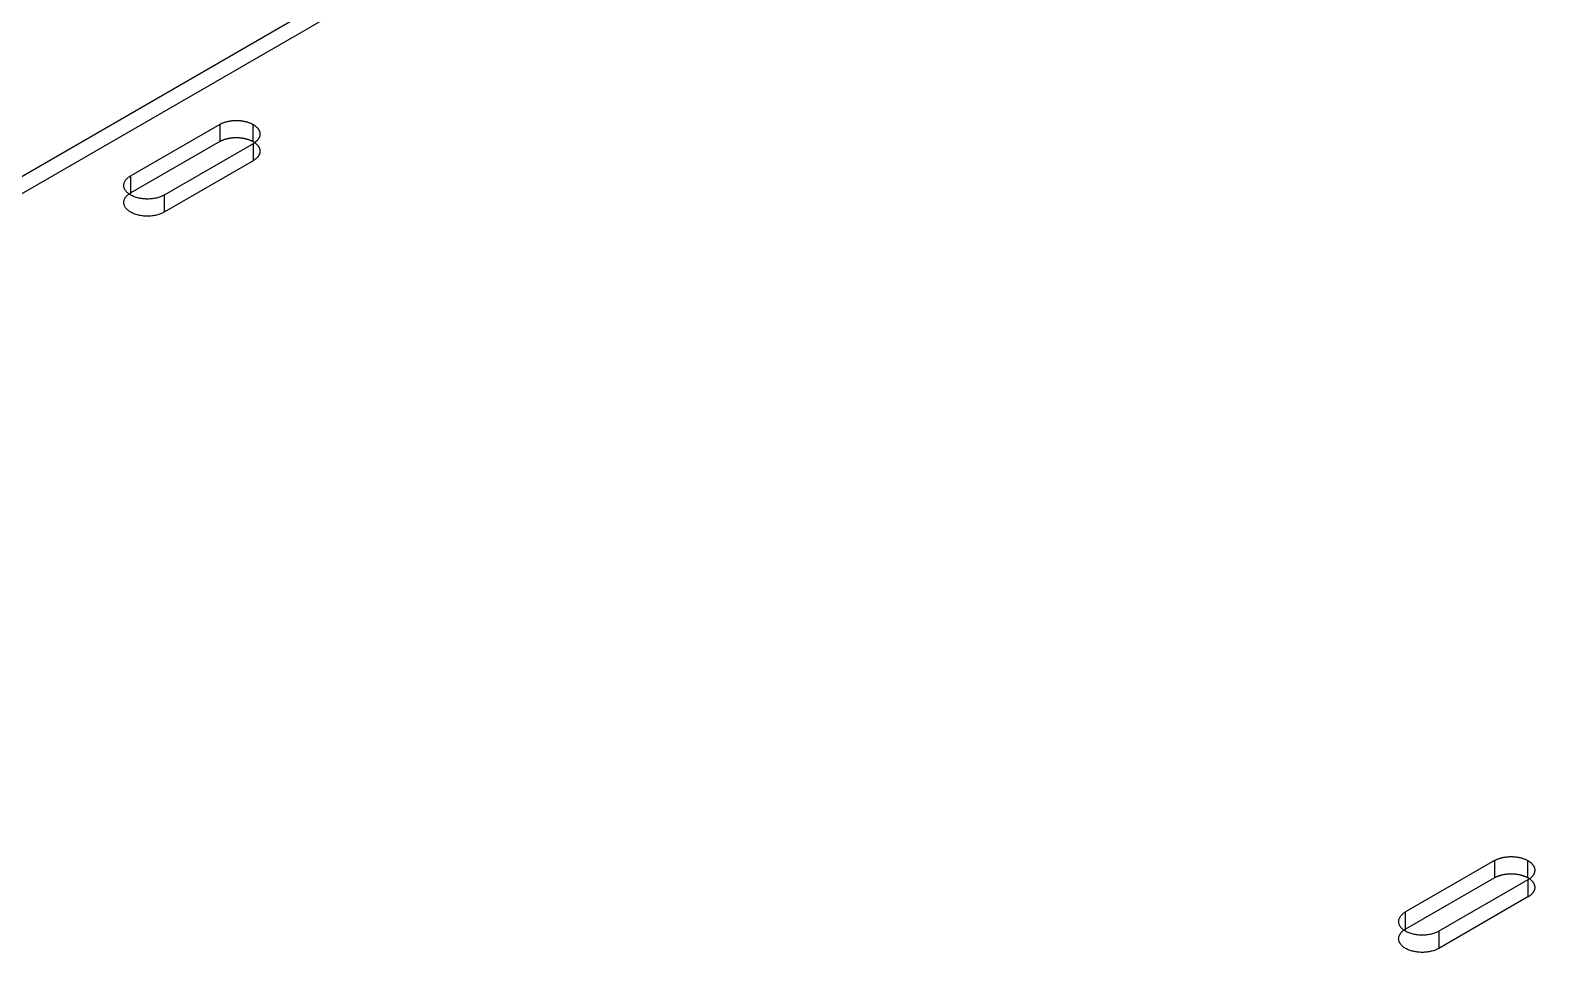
# Model space of a CAD drawing. Header units: inches. Extents: x 4 to 268, y 4 to 172.
# Drawn here: x 77.16 to 83.41, y 26.61 to 30.37 of the extents above; entities that cross this region are included whole.
import ezdxf

# ---------------------------------------------------------------- set-up
doc = ezdxf.new("R2010")
doc.units = ezdxf.units.IN
doc.header["$MEASUREMENT"] = 0

msp = doc.modelspace()

# ---------------------------------------------------------------- linework, layer by layer
at = {"layer": 'OUTLINE'}
for p, q in [((84.6686, 34.1264), (73.5428, 27.7028)), ((84.6686, 34.0566), (73.5428, 27.633)), ((77.9449, 29.9904), (77.9468, 29.9912)), ((77.9468, 29.9912), (77.9487, 29.992)), ((77.9487, 29.992), (77.9507, 29.9927)), ((77.9507, 29.9927), (77.9527, 29.9935)), ((77.9527, 29.9935), (77.9548, 29.9941)), ((77.9548, 29.9941), (77.9568, 29.9948)), ((77.9568, 29.9948), (77.9589, 29.9954)), ((77.9589, 29.9954), (77.9611, 29.996)), ((77.9611, 29.996), (77.9632, 29.9966)), ((77.9632, 29.9966), (77.9654, 29.9971)), ((77.9654, 29.9971), (77.9676, 29.9976)), ((77.9676, 29.9976), (77.9698, 29.9981)), ((77.9698, 29.9981), (77.972, 29.9986)), ((77.972, 29.9986), (77.9743, 29.999)), ((77.9743, 29.999), (77.9765, 29.9993)), ((77.9765, 29.9993), (77.9788, 29.9997)), ((77.9788, 29.9997), (77.9811, 30)), ((77.9811, 30), (77.9834, 30.0003)), ((77.9834, 30.0003), (77.9857, 30.0005)), ((77.9857, 30.0005), (77.9881, 30.0008)), ((77.9881, 30.0008), (77.9904, 30.0009)), ((77.9904, 30.0009), (77.9928, 30.0011)), ((77.9928, 30.0011), (77.9951, 30.0012)), ((77.9951, 30.0012), (77.9975, 30.0013)), ((77.9975, 30.0013), (77.9998, 30.0013)), ((77.9998, 30.0013), (78.0022, 30.0014)), ((78.0022, 30.0014), (78.0046, 30.0013)), ((78.0046, 30.0013), (78.0069, 30.0013)), ((78.0069, 30.0013), (78.0093, 30.0012)), ((78.0093, 30.0012), (78.0116, 30.0011)), ((78.0116, 30.0011), (78.014, 30.0009)), ((78.014, 30.0009), (78.0163, 30.0008)), ((78.0163, 30.0008), (78.0186, 30.0005)), ((78.0186, 30.0005), (78.021, 30.0003)), ((78.021, 30.0003), (78.0233, 30)), ((78.0233, 30), (78.0256, 29.9997)), ((78.0256, 29.9997), (78.0278, 29.9993)), ((78.0278, 29.9993), (78.0301, 29.999)), ((78.0301, 29.999), (78.0324, 29.9986)), ((78.0324, 29.9986), (78.0346, 29.9981)), ((78.0346, 29.9981), (78.0368, 29.9976)), ((78.0368, 29.9976), (78.039, 29.9971)), ((78.039, 29.9971), (78.0412, 29.9966)), ((78.0412, 29.9966), (78.0433, 29.996)), ((78.0433, 29.996), (78.0454, 29.9954)), ((78.0454, 29.9954), (78.0475, 29.9948)), ((78.0475, 29.9948), (78.0496, 29.9941)), ((78.0496, 29.9941), (78.0516, 29.9935)), ((78.0516, 29.9935), (78.0537, 29.9927)), ((78.0537, 29.9927), (78.0556, 29.992)), ((78.0556, 29.992), (78.0576, 29.9912)), ((78.0576, 29.9912), (78.0595, 29.9904)), ((77.9342, 29.9851), (77.5714, 29.7756)), ((77.9342, 29.9851), (77.9359, 29.986)), ((77.9342, 29.9851), (77.9342, 29.9153)), ((77.9359, 29.986), (77.9376, 29.987)), ((77.9376, 29.987), (77.9394, 29.9879)), ((77.9394, 29.9879), (77.9412, 29.9887)), ((77.9412, 29.9887), (77.943, 29.9896)), ((77.943, 29.9896), (77.9449, 29.9904)), ((77.9676, 29.9278), (77.9698, 29.9283)), ((77.9698, 29.9283), (77.972, 29.9287)), ((77.972, 29.9287), (77.9743, 29.9291)), ((77.9743, 29.9291), (77.9765, 29.9295)), ((77.9765, 29.9295), (77.9788, 29.9299)), ((77.9788, 29.9299), (77.9811, 29.9302)), ((77.9811, 29.9302), (77.9834, 29.9305)), ((77.9834, 29.9305), (77.9857, 29.9307)), ((77.9857, 29.9307), (77.9881, 29.9309)), ((77.9881, 29.9309), (77.9904, 29.9311)), ((77.9904, 29.9311), (77.9928, 29.9313)), ((77.9928, 29.9313), (77.9951, 29.9314)), ((77.9951, 29.9314), (77.9975, 29.9315)), ((77.9975, 29.9315), (77.9998, 29.9315)), ((77.9998, 29.9315), (78.0022, 29.9315)), ((78.0022, 29.9315), (78.0046, 29.9315)), ((78.0046, 29.9315), (78.0069, 29.9315)), ((78.0069, 29.9315), (78.0093, 29.9314)), ((78.0093, 29.9314), (78.0116, 29.9313)), ((78.0116, 29.9313), (78.014, 29.9311)), ((78.014, 29.9311), (78.0163, 29.9309)), ((78.0163, 29.9309), (78.0186, 29.9307)), ((78.0186, 29.9307), (78.021, 29.9305)), ((78.021, 29.9305), (78.0233, 29.9302)), ((78.0233, 29.9302), (78.0256, 29.9299)), ((78.0256, 29.9299), (78.0278, 29.9295)), ((78.0278, 29.9295), (78.0301, 29.9291)), ((78.0301, 29.9291), (78.0324, 29.9287)), ((78.0324, 29.9287), (78.0346, 29.9283)), ((78.0346, 29.9283), (78.0368, 29.9278)), ((78.0595, 29.9904), (78.0614, 29.9896)), ((78.0614, 29.9896), (78.0632, 29.9887)), ((78.0632, 29.9887), (78.065, 29.9879)), ((78.065, 29.9879), (78.0668, 29.987)), ((78.0668, 29.987), (78.0685, 29.986)), ((78.0685, 29.986), (78.0702, 29.9851)), ((78.0702, 29.9153), (78.0702, 29.9851)), ((78.0702, 29.9851), (78.0719, 29.9841)), ((78.0719, 29.9841), (78.0735, 29.9831)), ((78.0735, 29.9831), (78.075, 29.9821)), ((78.075, 29.9821), (78.0766, 29.9811)), ((78.0766, 29.9811), (78.078, 29.98)), ((78.078, 29.98), (78.0795, 29.9789)), ((78.0795, 29.9789), (78.0808, 29.9778)), ((78.0808, 29.9778), (78.0822, 29.9767)), ((78.0822, 29.9767), (78.0835, 29.9755)), ((78.0835, 29.9755), (78.0847, 29.9744)), ((78.0847, 29.9744), (78.0859, 29.9732)), ((78.0859, 29.9732), (78.087, 29.972)), ((78.087, 29.972), (78.0881, 29.9708)), ((78.0881, 29.9708), (78.0892, 29.9696)), ((78.0892, 29.9696), (78.0901, 29.9683)), ((78.0901, 29.9683), (78.0911, 29.9671)), ((78.0911, 29.9671), (78.0919, 29.9658)), ((78.0919, 29.9658), (78.0928, 29.9645)), ((78.0928, 29.9645), (78.0935, 29.9632)), ((78.0935, 29.9284), (78.0928, 29.9271)), ((78.0935, 29.9632), (78.0942, 29.9619)), ((78.0942, 29.9297), (78.0935, 29.9284)), ((78.0942, 29.9619), (78.0949, 29.9606)), ((78.0949, 29.931), (78.0942, 29.9297)), ((78.0949, 29.9606), (78.0955, 29.9593)), ((78.0955, 29.9323), (78.0949, 29.931)), ((78.0955, 29.9593), (78.0961, 29.958)), ((78.0961, 29.9336), (78.0955, 29.9323)), ((78.0961, 29.958), (78.0965, 29.9566)), ((78.0965, 29.935), (78.0961, 29.9336)), ((78.0965, 29.9566), (78.097, 29.9553)), ((78.097, 29.9363), (78.0965, 29.935)), ((78.097, 29.9553), (78.0973, 29.954)), ((78.0973, 29.9377), (78.097, 29.9363)), ((78.0973, 29.954), (78.0977, 29.9526)), ((78.0977, 29.939), (78.0973, 29.9377)), ((78.0977, 29.9526), (78.0979, 29.9513)), ((78.0979, 29.9404), (78.0977, 29.939)), ((78.0979, 29.9513), (78.0981, 29.9499)), ((78.0981, 29.9417), (78.0979, 29.9404)), ((78.0981, 29.9499), (78.0983, 29.9485)), ((78.0983, 29.9431), (78.0981, 29.9417)), ((78.0983, 29.9485), (78.0984, 29.9472)), ((78.0984, 29.9445), (78.0983, 29.9431)), ((78.0984, 29.9472), (78.0984, 29.9458)), ((78.0984, 29.9458), (78.0984, 29.9445)), ((77.9342, 29.9153), (77.5714, 29.7058)), ((78.0702, 29.9065), (77.7074, 29.6971)), ((77.9342, 29.9153), (77.9359, 29.9162)), ((77.9359, 29.9162), (77.9376, 29.9171)), ((77.9376, 29.9171), (77.9394, 29.918)), ((77.9394, 29.918), (77.9412, 29.9189)), ((77.9412, 29.9189), (77.943, 29.9198)), ((77.943, 29.9198), (77.9449, 29.9206)), ((77.9449, 29.9206), (77.9468, 29.9214)), ((77.9468, 29.9214), (77.9487, 29.9222)), ((77.9487, 29.9222), (77.9507, 29.9229)), ((77.9507, 29.9229), (77.9527, 29.9236)), ((77.9527, 29.9236), (77.9548, 29.9243)), ((77.9548, 29.9243), (77.9568, 29.925)), ((77.9568, 29.925), (77.9589, 29.9256)), ((77.9589, 29.9256), (77.9611, 29.9262)), ((77.9611, 29.9262), (77.9632, 29.9268)), ((77.9632, 29.9268), (77.9654, 29.9273)), ((77.9654, 29.9273), (77.9676, 29.9278)), ((78.0368, 29.9278), (78.039, 29.9273)), ((78.039, 29.9273), (78.0412, 29.9268)), ((78.0412, 29.9268), (78.0433, 29.9262)), ((78.0433, 29.9262), (78.0454, 29.9256)), ((78.0454, 29.9256), (78.0475, 29.925)), ((78.0475, 29.925), (78.0496, 29.9243)), ((78.0496, 29.9243), (78.0516, 29.9236)), ((78.0516, 29.9236), (78.0537, 29.9229)), ((78.0537, 29.9229), (78.0556, 29.9222)), ((78.0556, 29.9222), (78.0576, 29.9214)), ((78.0576, 29.9214), (78.0595, 29.9206)), ((78.0595, 29.9206), (78.0614, 29.9198)), ((78.0614, 29.9198), (78.0632, 29.9189)), ((78.0632, 29.9189), (78.065, 29.918)), ((78.065, 29.918), (78.0668, 29.9171)), ((78.0668, 29.9171), (78.0685, 29.9162)), ((78.0685, 29.9162), (78.0702, 29.9153)), ((78.0702, 29.9153), (78.0719, 29.9143)), ((78.0719, 29.9075), (78.0702, 29.9065)), ((78.0702, 29.9065), (78.0702, 29.8367)), ((78.0719, 29.9143), (78.0735, 29.9133)), ((78.0735, 29.9085), (78.0719, 29.9075)), ((78.0735, 29.9133), (78.075, 29.9123)), ((78.075, 29.9095), (78.0735, 29.9085)), ((78.075, 29.9123), (78.0766, 29.9112)), ((78.0766, 29.9106), (78.075, 29.9095)), ((78.078, 29.9116), (78.0766, 29.9106)), ((78.0766, 29.9112), (78.078, 29.9102)), ((78.0795, 29.9127), (78.078, 29.9116)), ((78.078, 29.9102), (78.0795, 29.9091)), ((78.0808, 29.9138), (78.0795, 29.9127)), ((78.0795, 29.9091), (78.0808, 29.908)), ((78.0822, 29.915), (78.0808, 29.9138)), ((78.0808, 29.908), (78.0822, 29.9068)), ((78.0835, 29.9161), (78.0822, 29.915)), ((78.0822, 29.9068), (78.0835, 29.9057)), ((78.0847, 29.9173), (78.0835, 29.9161)), ((78.0835, 29.9057), (78.0847, 29.9045)), ((78.0859, 29.9184), (78.0847, 29.9173)), ((78.0847, 29.9045), (78.0859, 29.9034)), ((78.087, 29.9196), (78.0859, 29.9184)), ((78.0859, 29.9034), (78.087, 29.9022)), ((78.0881, 29.9208), (78.087, 29.9196)), ((78.087, 29.9022), (78.0881, 29.901)), ((78.0892, 29.9221), (78.0881, 29.9208)), ((78.0881, 29.901), (78.0892, 29.8997)), ((78.0901, 29.9233), (78.0892, 29.9221)), ((78.0892, 29.8997), (78.0901, 29.8985)), ((78.0911, 29.9246), (78.0901, 29.9233)), ((78.0901, 29.8985), (78.0911, 29.8972)), ((78.0919, 29.9258), (78.0911, 29.9246)), ((78.0911, 29.8972), (78.0919, 29.896)), ((78.0928, 29.9271), (78.0919, 29.9258)), ((78.0919, 29.896), (78.0928, 29.8947)), ((78.0928, 29.8947), (78.0935, 29.8934)), ((78.0935, 29.8934), (78.0942, 29.8921)), ((78.0942, 29.8921), (78.0949, 29.8908)), ((78.0949, 29.8908), (78.0955, 29.8895)), ((78.0955, 29.8895), (78.0961, 29.8882)), ((78.0961, 29.8882), (78.0965, 29.8868)), ((78.0965, 29.8868), (78.097, 29.8855)), ((78.097, 29.8665), (78.0965, 29.8652)), ((78.097, 29.8855), (78.0973, 29.8841)), ((78.0973, 29.8678), (78.097, 29.8665)), ((78.0973, 29.8841), (78.0977, 29.8828)), ((78.0977, 29.8692), (78.0973, 29.8678)), ((78.0977, 29.8828), (78.0979, 29.8814)), ((78.0979, 29.8705), (78.0977, 29.8692)), ((78.0979, 29.8814), (78.0981, 29.8801)), ((78.0981, 29.8719), (78.0979, 29.8705)), ((78.0981, 29.8801), (78.0983, 29.8787)), ((78.0983, 29.8733), (78.0981, 29.8719)), ((78.0983, 29.8787), (78.0984, 29.8774)), ((78.0984, 29.8746), (78.0983, 29.8733)), ((78.0984, 29.8774), (78.0984, 29.876)), ((78.0984, 29.876), (78.0984, 29.8746)), ((78.0702, 29.8367), (77.7074, 29.6272)), ((78.0719, 29.8377), (78.0702, 29.8367)), ((78.0735, 29.8387), (78.0719, 29.8377)), ((78.075, 29.8397), (78.0735, 29.8387)), ((78.0766, 29.8408), (78.075, 29.8397)), ((78.078, 29.8418), (78.0766, 29.8408)), ((78.0795, 29.8429), (78.078, 29.8418)), ((78.0808, 29.844), (78.0795, 29.8429)), ((78.0822, 29.8451), (78.0808, 29.844)), ((78.0835, 29.8463), (78.0822, 29.8451)), ((78.0847, 29.8474), (78.0835, 29.8463)), ((78.0859, 29.8486), (78.0847, 29.8474)), ((78.087, 29.8498), (78.0859, 29.8486)), ((78.0881, 29.851), (78.087, 29.8498)), ((78.0892, 29.8522), (78.0881, 29.851)), ((78.0901, 29.8535), (78.0892, 29.8522)), ((78.0911, 29.8547), (78.0901, 29.8535)), ((78.0919, 29.856), (78.0911, 29.8547)), ((78.0928, 29.8573), (78.0919, 29.856)), ((78.0935, 29.8586), (78.0928, 29.8573)), ((78.0942, 29.8599), (78.0935, 29.8586)), ((78.0949, 29.8612), (78.0942, 29.8599)), ((78.0955, 29.8625), (78.0949, 29.8612)), ((78.0961, 29.8638), (78.0955, 29.8625)), ((78.0965, 29.8652), (78.0961, 29.8638)), ((77.5433, 29.7391), (77.5437, 29.7418)), ((77.5437, 29.7418), (77.5442, 29.7445)), ((77.5442, 29.7445), (77.545, 29.7472)), ((77.545, 29.7472), (77.5461, 29.7498)), ((77.5461, 29.7498), (77.5473, 29.7525)), ((77.5473, 29.7525), (77.5488, 29.7551)), ((77.5488, 29.7551), (77.5505, 29.7576)), ((77.5505, 29.7576), (77.5524, 29.7601)), ((77.5524, 29.7601), (77.5546, 29.7625)), ((77.5546, 29.7625), (77.5569, 29.7649)), ((77.5569, 29.7649), (77.5594, 29.7672)), ((77.5594, 29.7672), (77.5621, 29.7694)), ((77.5621, 29.7694), (77.565, 29.7716)), ((77.565, 29.7716), (77.5681, 29.7736)), ((77.5681, 29.7736), (77.5714, 29.7756)), ((77.5714, 29.7058), (77.5714, 29.7756)), ((77.5432, 29.7363), (77.5433, 29.7391)), ((77.5433, 29.7336), (77.5432, 29.7363)), ((77.5437, 29.7309), (77.5433, 29.7336)), ((77.5442, 29.7282), (77.5437, 29.7309)), ((77.545, 29.7255), (77.5442, 29.7282)), ((77.5461, 29.7229), (77.545, 29.7255)), ((77.545, 29.6774), (77.5461, 29.68)), ((77.5473, 29.7202), (77.5461, 29.7229)), ((77.5461, 29.68), (77.5473, 29.6826)), ((77.5488, 29.7176), (77.5473, 29.7202)), ((77.5473, 29.6826), (77.5488, 29.6852)), ((77.5505, 29.7151), (77.5488, 29.7176)), ((77.5488, 29.6852), (77.5505, 29.6878)), ((77.5524, 29.7126), (77.5505, 29.7151)), ((77.5505, 29.6878), (77.5524, 29.6903)), ((77.5546, 29.7102), (77.5524, 29.7126)), ((77.5524, 29.6903), (77.5546, 29.6927)), ((77.5569, 29.7078), (77.5546, 29.7102)), ((77.5546, 29.6927), (77.5569, 29.6951)), ((77.5594, 29.7055), (77.5569, 29.7078)), ((77.5569, 29.6951), (77.5594, 29.6974)), ((77.5621, 29.7033), (77.5594, 29.7055)), ((77.5594, 29.6974), (77.5621, 29.6996)), ((77.565, 29.7011), (77.5621, 29.7033)), ((77.5621, 29.6996), (77.565, 29.7018)), ((77.565, 29.7018), (77.5681, 29.7038)), ((77.5681, 29.699), (77.565, 29.7011)), ((77.5681, 29.7038), (77.5714, 29.7058)), ((77.5714, 29.6971), (77.5681, 29.699)), ((77.5748, 29.6952), (77.5714, 29.6971)), ((77.5784, 29.6934), (77.5748, 29.6952)), ((77.5821, 29.6917), (77.5784, 29.6934)), ((77.5859, 29.6902), (77.5821, 29.6917)), ((77.5899, 29.6887), (77.5859, 29.6902)), ((77.594, 29.6874), (77.5899, 29.6887)), ((77.5983, 29.6861), (77.594, 29.6874)), ((77.6026, 29.685), (77.5983, 29.6861)), ((77.607, 29.6841), (77.6026, 29.685)), ((77.6115, 29.6832), (77.607, 29.6841)), ((77.616, 29.6825), (77.6115, 29.6832)), ((77.6206, 29.6819), (77.616, 29.6825)), ((77.6253, 29.6814), (77.6206, 29.6819)), ((77.63, 29.6811), (77.6253, 29.6814)), ((77.6347, 29.6809), (77.63, 29.6811)), ((77.6394, 29.6808), (77.6347, 29.6809)), ((77.6441, 29.6809), (77.6394, 29.6808)), ((77.6488, 29.6811), (77.6441, 29.6809)), ((77.6535, 29.6814), (77.6488, 29.6811)), ((77.6582, 29.6819), (77.6535, 29.6814)), ((77.6628, 29.6825), (77.6582, 29.6819)), ((77.6673, 29.6832), (77.6628, 29.6825)), ((77.6718, 29.6841), (77.6673, 29.6832)), ((77.6762, 29.685), (77.6718, 29.6841)), ((77.6805, 29.6861), (77.6762, 29.685)), ((77.6847, 29.6874), (77.6805, 29.6861)), ((77.6889, 29.6887), (77.6847, 29.6874)), ((77.6928, 29.6902), (77.6889, 29.6887)), ((77.6967, 29.6917), (77.6928, 29.6902)), ((77.7004, 29.6934), (77.6967, 29.6917)), ((77.704, 29.6952), (77.7004, 29.6934)), ((77.7074, 29.6971), (77.704, 29.6952)), ((77.7074, 29.6971), (77.7074, 29.6272)), ((77.5432, 29.6665), (77.5433, 29.6693)), ((77.5433, 29.6638), (77.5432, 29.6665)), ((77.5433, 29.6693), (77.5437, 29.672)), ((77.5437, 29.6611), (77.5433, 29.6638)), ((77.5437, 29.672), (77.5442, 29.6747)), ((77.5442, 29.6584), (77.5437, 29.6611)), ((77.5442, 29.6747), (77.545, 29.6774)), ((77.545, 29.6557), (77.5442, 29.6584)), ((77.5461, 29.653), (77.545, 29.6557)), ((77.5473, 29.6504), (77.5461, 29.653)), ((77.5488, 29.6478), (77.5473, 29.6504)), ((77.5505, 29.6453), (77.5488, 29.6478)), ((77.5524, 29.6428), (77.5505, 29.6453)), ((77.5546, 29.6403), (77.5524, 29.6428)), ((77.5569, 29.638), (77.5546, 29.6403)), ((77.5594, 29.6357), (77.5569, 29.638)), ((77.5621, 29.6334), (77.5594, 29.6357)), ((77.565, 29.6313), (77.5621, 29.6334)), ((77.5681, 29.6292), (77.565, 29.6313)), ((77.5714, 29.6272), (77.5681, 29.6292)), ((77.5748, 29.6254), (77.5714, 29.6272)), ((77.5784, 29.6236), (77.5748, 29.6254)), ((77.5821, 29.6219), (77.5784, 29.6236)), ((77.5859, 29.6203), (77.5821, 29.6219)), ((77.5899, 29.6189), (77.5859, 29.6203)), ((77.594, 29.6175), (77.5899, 29.6189)), ((77.5983, 29.6163), (77.594, 29.6175)), ((77.6026, 29.6152), (77.5983, 29.6163)), ((77.6805, 29.6163), (77.6762, 29.6152)), ((77.6847, 29.6175), (77.6805, 29.6163)), ((77.6889, 29.6189), (77.6847, 29.6175)), ((77.6928, 29.6203), (77.6889, 29.6189)), ((77.6967, 29.6219), (77.6928, 29.6203)), ((77.7004, 29.6236), (77.6967, 29.6219)), ((77.704, 29.6254), (77.7004, 29.6236)), ((77.7074, 29.6272), (77.704, 29.6254)), ((77.607, 29.6142), (77.6026, 29.6152)), ((77.6115, 29.6134), (77.607, 29.6142)), ((77.616, 29.6126), (77.6115, 29.6134)), ((77.6206, 29.612), (77.616, 29.6126)), ((77.6253, 29.6116), (77.6206, 29.612)), ((77.63, 29.6112), (77.6253, 29.6116)), ((77.6347, 29.611), (77.63, 29.6112)), ((77.6394, 29.611), (77.6347, 29.611)), ((77.6441, 29.611), (77.6394, 29.611)), ((77.6488, 29.6112), (77.6441, 29.611)), ((77.6535, 29.6116), (77.6488, 29.6112)), ((77.6582, 29.612), (77.6535, 29.6116)), ((77.6628, 29.6126), (77.6582, 29.612)), ((77.6673, 29.6134), (77.6628, 29.6126)), ((77.6718, 29.6142), (77.6673, 29.6134)), ((77.6762, 29.6152), (77.6718, 29.6142)), ((83.1528, 26.9911), (83.1549, 26.9918)), ((83.1549, 26.9918), (83.1569, 26.9924)), ((83.1569, 26.9924), (83.159, 26.9931)), ((83.159, 26.9931), (83.1611, 26.9937)), ((83.1611, 26.9937), (83.1633, 26.9942)), ((83.1633, 26.9942), (83.1655, 26.9948)), ((83.1655, 26.9948), (83.1676, 26.9953)), ((83.1676, 26.9953), (83.1699, 26.9958)), ((83.1699, 26.9958), (83.1721, 26.9962)), ((83.1721, 26.9962), (83.1743, 26.9966)), ((83.1743, 26.9966), (83.1766, 26.997)), ((83.1766, 26.997), (83.1789, 26.9973)), ((83.1789, 26.9973), (83.1812, 26.9977)), ((83.1812, 26.9977), (83.1835, 26.9979)), ((83.1835, 26.9979), (83.1858, 26.9982)), ((83.1858, 26.9982), (83.1882, 26.9984)), ((83.1882, 26.9984), (83.1905, 26.9986)), ((83.1905, 26.9986), (83.1928, 26.9987)), ((83.1928, 26.9987), (83.1952, 26.9989)), ((83.1952, 26.9989), (83.1975, 26.9989)), ((83.1975, 26.9989), (83.1999, 26.999)), ((83.1999, 26.999), (83.2023, 26.999)), ((83.2023, 26.999), (83.2046, 26.999)), ((83.2046, 26.999), (83.207, 26.9989)), ((83.207, 26.9989), (83.2093, 26.9989)), ((83.2093, 26.9989), (83.2117, 26.9987)), ((83.2117, 26.9987), (83.214, 26.9986)), ((83.214, 26.9986), (83.2164, 26.9984)), ((83.2164, 26.9984), (83.2187, 26.9982)), ((83.2187, 26.9982), (83.221, 26.9979)), ((83.221, 26.9979), (83.2233, 26.9977)), ((83.2233, 26.9977), (83.2256, 26.9973)), ((83.2256, 26.9973), (83.2279, 26.997)), ((83.2279, 26.997), (83.2302, 26.9966)), ((83.2302, 26.9966), (83.2324, 26.9962)), ((83.2324, 26.9962), (83.2347, 26.9958)), ((83.2347, 26.9958), (83.2369, 26.9953)), ((83.2369, 26.9953), (83.2391, 26.9948)), ((83.2391, 26.9948), (83.2413, 26.9942)), ((83.2413, 26.9942), (83.2434, 26.9937)), ((83.2434, 26.9937), (83.2455, 26.9931)), ((83.2455, 26.9931), (83.2476, 26.9924)), ((83.2476, 26.9924), (83.2497, 26.9918)), ((83.2497, 26.9918), (83.2517, 26.9911)), ((83.1342, 26.9827), (82.7714, 26.7733)), ((83.1342, 26.9827), (83.1359, 26.9837)), ((83.1342, 26.9827), (83.1342, 26.9129)), ((83.1359, 26.9837), (83.1377, 26.9846)), ((83.1377, 26.9846), (83.1394, 26.9855)), ((83.1394, 26.9855), (83.1412, 26.9864)), ((83.1412, 26.9864), (83.1431, 26.9872)), ((83.1431, 26.9872), (83.145, 26.9881)), ((83.145, 26.9881), (83.1469, 26.9889)), ((83.1469, 26.9889), (83.1488, 26.9896)), ((83.1488, 26.9896), (83.1508, 26.9904)), ((83.1508, 26.9904), (83.1528, 26.9911)), ((83.2517, 26.9911), (83.2537, 26.9904)), ((83.2537, 26.9904), (83.2557, 26.9896)), ((83.2557, 26.9896), (83.2577, 26.9889)), ((83.2577, 26.9889), (83.2596, 26.9881)), ((83.2596, 26.9881), (83.2615, 26.9872)), ((83.2615, 26.9872), (83.2633, 26.9864)), ((83.2633, 26.9864), (83.2651, 26.9855)), ((83.2651, 26.9855), (83.2669, 26.9846)), ((83.2669, 26.9846), (83.2686, 26.9837)), ((83.2686, 26.9837), (83.2703, 26.9827)), ((83.2703, 26.9129), (83.2703, 26.9827)), ((83.2703, 26.9827), (83.2719, 26.9818)), ((83.2719, 26.9818), (83.2736, 26.9808)), ((83.2736, 26.9808), (83.2751, 26.9797)), ((83.2751, 26.9797), (83.2766, 26.9787)), ((83.2766, 26.9787), (83.2781, 26.9776)), ((83.2781, 26.9776), (83.2795, 26.9765)), ((83.2795, 26.9765), (83.2809, 26.9754)), ((83.2809, 26.9754), (83.2823, 26.9743)), ((83.2823, 26.9743), (83.2835, 26.9732)), ((83.2835, 26.9732), (83.2848, 26.972)), ((83.2848, 26.972), (83.286, 26.9708)), ((83.286, 26.9708), (83.2871, 26.9696)), ((83.2871, 26.9696), (83.2882, 26.9684)), ((83.2882, 26.9684), (83.2892, 26.9672)), ((83.2892, 26.9672), (83.2902, 26.966)), ((83.2902, 26.966), (83.2911, 26.9647)), ((83.2911, 26.9647), (83.292, 26.9634)), ((83.292, 26.9634), (83.2928, 26.9622)), ((83.2928, 26.9622), (83.2936, 26.9609)), ((83.2936, 26.9609), (83.2943, 26.9596)), ((83.2943, 26.9596), (83.295, 26.9583)), ((83.295, 26.9583), (83.2956, 26.957)), ((83.2956, 26.93), (83.295, 26.9286)), ((83.2956, 26.957), (83.2961, 26.9556)), ((83.2961, 26.9313), (83.2956, 26.93)), ((83.2961, 26.9556), (83.2966, 26.9543)), ((83.2966, 26.9326), (83.2961, 26.9313)), ((83.2966, 26.9543), (83.2971, 26.953)), ((83.2971, 26.934), (83.2966, 26.9326)), ((83.2971, 26.953), (83.2974, 26.9516)), ((83.2974, 26.9353), (83.2971, 26.934)), ((83.2974, 26.9516), (83.2977, 26.9503)), ((83.2977, 26.9367), (83.2974, 26.9353)), ((83.2977, 26.9503), (83.298, 26.9489)), ((83.298, 26.938), (83.2977, 26.9367)), ((83.298, 26.9489), (83.2982, 26.9475)), ((83.2982, 26.9394), (83.298, 26.938)), ((83.2982, 26.9475), (83.2984, 26.9462)), ((83.2984, 26.9407), (83.2982, 26.9394)), ((83.2984, 26.9462), (83.2984, 26.9448)), ((83.2984, 26.9448), (83.2985, 26.9435)), ((83.2985, 26.9435), (83.2984, 26.9421)), ((83.2984, 26.9421), (83.2984, 26.9407)), ((83.1342, 26.9129), (82.7714, 26.7034)), ((83.2703, 26.9042), (82.9075, 26.6947)), ((83.1342, 26.9129), (83.1359, 26.9139)), ((83.1359, 26.9139), (83.1377, 26.9148)), ((83.1377, 26.9148), (83.1394, 26.9157)), ((83.1394, 26.9157), (83.1412, 26.9166)), ((83.1412, 26.9166), (83.1431, 26.9174)), ((83.1431, 26.9174), (83.145, 26.9182)), ((83.145, 26.9182), (83.1469, 26.919)), ((83.1469, 26.919), (83.1488, 26.9198)), ((83.1488, 26.9198), (83.1508, 26.9206)), ((83.1508, 26.9206), (83.1528, 26.9213)), ((83.1528, 26.9213), (83.1549, 26.922)), ((83.1549, 26.922), (83.1569, 26.9226)), ((83.1569, 26.9226), (83.159, 26.9232)), ((83.159, 26.9232), (83.1611, 26.9238)), ((83.1611, 26.9238), (83.1633, 26.9244)), ((83.1633, 26.9244), (83.1655, 26.925)), ((83.1655, 26.925), (83.1676, 26.9255)), ((83.1676, 26.9255), (83.1699, 26.9259)), ((83.1699, 26.9259), (83.1721, 26.9264)), ((83.1721, 26.9264), (83.1743, 26.9268)), ((83.1743, 26.9268), (83.1766, 26.9272)), ((83.1766, 26.9272), (83.1789, 26.9275)), ((83.1789, 26.9275), (83.1812, 26.9278)), ((83.1812, 26.9278), (83.1835, 26.9281)), ((83.1835, 26.9281), (83.1858, 26.9284)), ((83.1858, 26.9284), (83.1882, 26.9286)), ((83.1882, 26.9286), (83.1905, 26.9288)), ((83.1905, 26.9288), (83.1928, 26.9289)), ((83.1928, 26.9289), (83.1952, 26.929)), ((83.1952, 26.929), (83.1975, 26.9291)), ((83.1975, 26.9291), (83.1999, 26.9292)), ((83.1999, 26.9292), (83.2023, 26.9292)), ((83.2023, 26.9292), (83.2046, 26.9292)), ((83.2046, 26.9292), (83.207, 26.9291)), ((83.207, 26.9291), (83.2093, 26.929)), ((83.2093, 26.929), (83.2117, 26.9289)), ((83.2117, 26.9289), (83.214, 26.9288)), ((83.214, 26.9288), (83.2164, 26.9286)), ((83.2164, 26.9286), (83.2187, 26.9284)), ((83.2187, 26.9284), (83.221, 26.9281)), ((83.221, 26.9281), (83.2233, 26.9278)), ((83.2233, 26.9278), (83.2256, 26.9275)), ((83.2256, 26.9275), (83.2279, 26.9272)), ((83.2279, 26.9272), (83.2302, 26.9268)), ((83.2302, 26.9268), (83.2324, 26.9264)), ((83.2324, 26.9264), (83.2347, 26.9259)), ((83.2347, 26.9259), (83.2369, 26.9255)), ((83.2369, 26.9255), (83.2391, 26.925)), ((83.2391, 26.925), (83.2413, 26.9244)), ((83.2413, 26.9244), (83.2434, 26.9238)), ((83.2434, 26.9238), (83.2455, 26.9232)), ((83.2455, 26.9232), (83.2476, 26.9226)), ((83.2476, 26.9226), (83.2497, 26.922)), ((83.2497, 26.922), (83.2517, 26.9213)), ((83.2517, 26.9213), (83.2537, 26.9206)), ((83.2537, 26.9206), (83.2557, 26.9198)), ((83.2557, 26.9198), (83.2577, 26.919)), ((83.2577, 26.919), (83.2596, 26.9182)), ((83.2596, 26.9182), (83.2615, 26.9174)), ((83.2615, 26.9174), (83.2633, 26.9166)), ((83.2633, 26.9166), (83.2651, 26.9157)), ((83.2651, 26.9157), (83.2669, 26.9148)), ((83.2669, 26.9148), (83.2686, 26.9139)), ((83.2686, 26.9139), (83.2703, 26.9129)), ((83.2703, 26.9129), (83.2719, 26.9119)), ((83.2719, 26.9052), (83.2703, 26.9042)), ((83.2703, 26.9042), (83.2703, 26.8344)), ((83.2719, 26.9119), (83.2736, 26.9109)), ((83.2736, 26.9062), (83.2719, 26.9052)), ((83.2736, 26.9109), (83.2751, 26.9099)), ((83.2751, 26.9072), (83.2736, 26.9062)), ((83.2751, 26.9099), (83.2766, 26.9089)), ((83.2766, 26.9082), (83.2751, 26.9072)), ((83.2781, 26.9093), (83.2766, 26.9082)), ((83.2766, 26.9089), (83.2781, 26.9078)), ((83.2795, 26.9104), (83.2781, 26.9093)), ((83.2781, 26.9078), (83.2795, 26.9067)), ((83.2809, 26.9115), (83.2795, 26.9104)), ((83.2795, 26.9067), (83.2809, 26.9056)), ((83.2823, 26.9126), (83.2809, 26.9115)), ((83.2809, 26.9056), (83.2823, 26.9045)), ((83.2835, 26.9137), (83.2823, 26.9126)), ((83.2823, 26.9045), (83.2835, 26.9034)), ((83.2848, 26.9149), (83.2835, 26.9137)), ((83.2835, 26.9034), (83.2848, 26.9022)), ((83.286, 26.9161), (83.2848, 26.9149)), ((83.2848, 26.9022), (83.286, 26.901)), ((83.2871, 26.9173), (83.286, 26.9161)), ((83.286, 26.901), (83.2871, 26.8998)), ((83.2882, 26.9185), (83.2871, 26.9173)), ((83.2871, 26.8998), (83.2882, 26.8986)), ((83.2892, 26.9197), (83.2882, 26.9185)), ((83.2882, 26.8986), (83.2892, 26.8974)), ((83.2902, 26.9209), (83.2892, 26.9197)), ((83.2892, 26.8974), (83.2902, 26.8961)), ((83.2911, 26.9222), (83.2902, 26.9209)), ((83.2902, 26.8961), (83.2911, 26.8949)), ((83.292, 26.9235), (83.2911, 26.9222)), ((83.2911, 26.8949), (83.292, 26.8936)), ((83.2928, 26.9247), (83.292, 26.9235)), ((83.292, 26.8936), (83.2928, 26.8923)), ((83.2936, 26.926), (83.2928, 26.9247)), ((83.2928, 26.8923), (83.2936, 26.8911)), ((83.2943, 26.9273), (83.2936, 26.926)), ((83.2936, 26.8911), (83.2943, 26.8898)), ((83.295, 26.9286), (83.2943, 26.9273)), ((83.2943, 26.8898), (83.295, 26.8884)), ((83.295, 26.8884), (83.2956, 26.8871)), ((83.2956, 26.8871), (83.2961, 26.8858)), ((83.2961, 26.8858), (83.2966, 26.8845)), ((83.2966, 26.8845), (83.2971, 26.8831)), ((83.2971, 26.8831), (83.2974, 26.8818)), ((83.2974, 26.8818), (83.2977, 26.8804)), ((83.2977, 26.8668), (83.2974, 26.8655)), ((83.2977, 26.8804), (83.298, 26.8791)), ((83.298, 26.8682), (83.2977, 26.8668)), ((83.298, 26.8791), (83.2982, 26.8777)), ((83.2982, 26.8695), (83.298, 26.8682)), ((83.2982, 26.8777), (83.2984, 26.8764)), ((83.2984, 26.8709), (83.2982, 26.8695)), ((83.2984, 26.8764), (83.2984, 26.875)), ((83.2984, 26.875), (83.2985, 26.8736)), ((83.2985, 26.8736), (83.2984, 26.8723)), ((83.2984, 26.8723), (83.2984, 26.8709)), ((83.2703, 26.8344), (82.9075, 26.6249)), ((83.2719, 26.8353), (83.2703, 26.8344)), ((83.2736, 26.8363), (83.2719, 26.8353)), ((83.2751, 26.8374), (83.2736, 26.8363)), ((83.2766, 26.8384), (83.2751, 26.8374)), ((83.2781, 26.8395), (83.2766, 26.8384)), ((83.2795, 26.8405), (83.2781, 26.8395)), ((83.2809, 26.8417), (83.2795, 26.8405)), ((83.2823, 26.8428), (83.2809, 26.8417)), ((83.2835, 26.8439), (83.2823, 26.8428)), ((83.2848, 26.8451), (83.2835, 26.8439)), ((83.286, 26.8463), (83.2848, 26.8451)), ((83.2871, 26.8475), (83.286, 26.8463)), ((83.2882, 26.8487), (83.2871, 26.8475)), ((83.2892, 26.8499), (83.2882, 26.8487)), ((83.2902, 26.8511), (83.2892, 26.8499)), ((83.2911, 26.8524), (83.2902, 26.8511)), ((83.292, 26.8536), (83.2911, 26.8524)), ((83.2928, 26.8549), (83.292, 26.8536)), ((83.2936, 26.8562), (83.2928, 26.8549)), ((83.2943, 26.8575), (83.2936, 26.8562)), ((83.295, 26.8588), (83.2943, 26.8575)), ((83.2956, 26.8601), (83.295, 26.8588)), ((83.2961, 26.8615), (83.2956, 26.8601)), ((83.2966, 26.8628), (83.2961, 26.8615)), ((83.2971, 26.8641), (83.2966, 26.8628)), ((83.2974, 26.8655), (83.2971, 26.8641)), ((82.7437, 26.7394), (82.7443, 26.7421)), ((82.7443, 26.7421), (82.7451, 26.7448)), ((82.7451, 26.7448), (82.7462, 26.7475)), ((82.7462, 26.7475), (82.7474, 26.7501)), ((82.7474, 26.7501), (82.7489, 26.7527)), ((82.7489, 26.7527), (82.7506, 26.7552)), ((82.7506, 26.7552), (82.7525, 26.7577)), ((82.7525, 26.7577), (82.7546, 26.7602)), ((82.7546, 26.7602), (82.757, 26.7625)), ((82.757, 26.7625), (82.7595, 26.7648)), ((82.7595, 26.7648), (82.7622, 26.7671)), ((82.7622, 26.7671), (82.7651, 26.7692)), ((82.7651, 26.7692), (82.7682, 26.7713)), ((82.7682, 26.7713), (82.7714, 26.7733)), ((82.7714, 26.7034), (82.7714, 26.7733)), ((82.7433, 26.734), (82.7434, 26.7367)), ((82.7434, 26.7313), (82.7433, 26.734)), ((82.7434, 26.7367), (82.7437, 26.7394)), ((82.7437, 26.7285), (82.7434, 26.7313)), ((82.7443, 26.7258), (82.7437, 26.7285)), ((82.7451, 26.7232), (82.7443, 26.7258)), ((82.7462, 26.7205), (82.7451, 26.7232)), ((82.7474, 26.7179), (82.7462, 26.7205)), ((82.7462, 26.6777), (82.7474, 26.6803)), ((82.7489, 26.7153), (82.7474, 26.7179)), ((82.7474, 26.6803), (82.7489, 26.6829)), ((82.7506, 26.7127), (82.7489, 26.7153)), ((82.7489, 26.6829), (82.7506, 26.6854)), ((82.7525, 26.7102), (82.7506, 26.7127)), ((82.7506, 26.6854), (82.7525, 26.6879)), ((82.7546, 26.7078), (82.7525, 26.7102)), ((82.7525, 26.6879), (82.7546, 26.6904)), ((82.757, 26.7054), (82.7546, 26.7078)), ((82.7546, 26.6904), (82.757, 26.6927)), ((82.7595, 26.7031), (82.757, 26.7054)), ((82.757, 26.6927), (82.7595, 26.695)), ((82.7622, 26.7009), (82.7595, 26.7031)), ((82.7595, 26.695), (82.7622, 26.6973)), ((82.7651, 26.6988), (82.7622, 26.7009)), ((82.7622, 26.6973), (82.7651, 26.6994)), ((82.7651, 26.6994), (82.7682, 26.7015)), ((82.7682, 26.6967), (82.7651, 26.6988)), ((82.7682, 26.7015), (82.7714, 26.7034)), ((82.7714, 26.6947), (82.7682, 26.6967)), ((82.7749, 26.6928), (82.7714, 26.6947)), ((82.7784, 26.6911), (82.7749, 26.6928)), ((82.7822, 26.6894), (82.7784, 26.6911)), ((82.786, 26.6878), (82.7822, 26.6894)), ((82.79, 26.6864), (82.786, 26.6878)), ((82.7941, 26.685), (82.79, 26.6864)), ((82.7983, 26.6838), (82.7941, 26.685)), ((82.8027, 26.6827), (82.7983, 26.6838)), ((82.8071, 26.6817), (82.8027, 26.6827)), ((82.8115, 26.6808), (82.8071, 26.6817)), ((82.8161, 26.6801), (82.8115, 26.6808)), ((82.8207, 26.6795), (82.8161, 26.6801)), ((82.8254, 26.679), (82.8207, 26.6795)), ((82.8582, 26.6795), (82.8536, 26.679)), ((82.8628, 26.6801), (82.8582, 26.6795)), ((82.8674, 26.6808), (82.8628, 26.6801)), ((82.8719, 26.6817), (82.8674, 26.6808)), ((82.8763, 26.6827), (82.8719, 26.6817)), ((82.8806, 26.6838), (82.8763, 26.6827)), ((82.8848, 26.685), (82.8806, 26.6838)), ((82.8889, 26.6864), (82.8848, 26.685)), ((82.8929, 26.6878), (82.8889, 26.6864)), ((82.8968, 26.6894), (82.8929, 26.6878)), ((82.9005, 26.6911), (82.8968, 26.6894)), ((82.9041, 26.6928), (82.9005, 26.6911)), ((82.9075, 26.6947), (82.9041, 26.6928)), ((82.9075, 26.6947), (82.9075, 26.6249)), ((82.7433, 26.6642), (82.7434, 26.6669)), ((82.7434, 26.6614), (82.7433, 26.6642)), ((82.7434, 26.6669), (82.7437, 26.6696)), ((82.7437, 26.6587), (82.7434, 26.6614)), ((82.7437, 26.6696), (82.7443, 26.6723)), ((82.7443, 26.656), (82.7437, 26.6587)), ((82.7443, 26.6723), (82.7451, 26.675)), ((82.7451, 26.6533), (82.7443, 26.656)), ((82.7451, 26.675), (82.7462, 26.6777)), ((82.7462, 26.6507), (82.7451, 26.6533)), ((82.7474, 26.648), (82.7462, 26.6507)), ((82.7489, 26.6455), (82.7474, 26.648)), ((82.7506, 26.6429), (82.7489, 26.6455)), ((82.7525, 26.6404), (82.7506, 26.6429)), ((82.7546, 26.638), (82.7525, 26.6404)), ((82.757, 26.6356), (82.7546, 26.638)), ((82.7595, 26.6333), (82.757, 26.6356)), ((82.7622, 26.6311), (82.7595, 26.6333)), ((82.7651, 26.6289), (82.7622, 26.6311)), ((82.7682, 26.6269), (82.7651, 26.6289)), ((82.7714, 26.6249), (82.7682, 26.6269)), ((82.7749, 26.623), (82.7714, 26.6249)), ((82.7784, 26.6212), (82.7749, 26.623)), ((82.7822, 26.6196), (82.7784, 26.6212)), ((82.786, 26.618), (82.7822, 26.6196)), ((82.79, 26.6165), (82.786, 26.618)), ((82.83, 26.6787), (82.8254, 26.679)), ((82.8348, 26.6785), (82.83, 26.6787)), ((82.8395, 26.6784), (82.8348, 26.6785)), ((82.8442, 26.6785), (82.8395, 26.6784)), ((82.8489, 26.6787), (82.8442, 26.6785)), ((82.8536, 26.679), (82.8489, 26.6787)), ((82.8929, 26.618), (82.8889, 26.6165)), ((82.8968, 26.6196), (82.8929, 26.618)), ((82.9005, 26.6212), (82.8968, 26.6196)), ((82.9041, 26.623), (82.9005, 26.6212)), ((82.9075, 26.6249), (82.9041, 26.623)), ((82.7941, 26.6152), (82.79, 26.6165)), ((82.7983, 26.614), (82.7941, 26.6152)), ((82.8027, 26.6129), (82.7983, 26.614)), ((82.8071, 26.6119), (82.8027, 26.6129)), ((82.8115, 26.611), (82.8071, 26.6119)), ((82.8161, 26.6103), (82.8115, 26.611)), ((82.8207, 26.6097), (82.8161, 26.6103)), ((82.8254, 26.6092), (82.8207, 26.6097)), ((82.83, 26.6089), (82.8254, 26.6092)), ((82.8348, 26.6087), (82.83, 26.6089)), ((82.8395, 26.6086), (82.8348, 26.6087)), ((82.8442, 26.6087), (82.8395, 26.6086)), ((82.8489, 26.6089), (82.8442, 26.6087)), ((82.8536, 26.6092), (82.8489, 26.6089)), ((82.8582, 26.6097), (82.8536, 26.6092)), ((82.8628, 26.6103), (82.8582, 26.6097)), ((82.8674, 26.611), (82.8628, 26.6103)), ((82.8719, 26.6119), (82.8674, 26.611)), ((82.8763, 26.6129), (82.8719, 26.6119)), ((82.8806, 26.614), (82.8763, 26.6129)), ((82.8848, 26.6152), (82.8806, 26.614)), ((82.8889, 26.6165), (82.8848, 26.6152))]:
    msp.add_line(p, q, dxfattribs=at)

doc.saveas('drawing.dxf')
